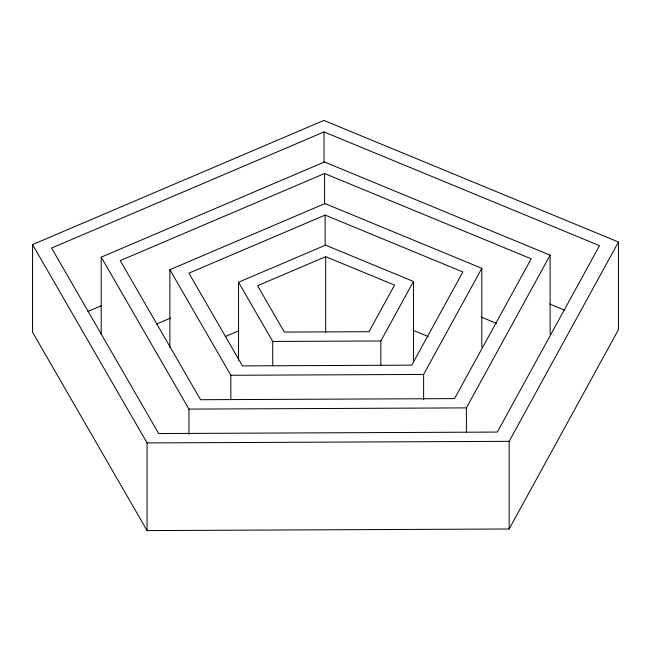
<?xml version="1.0" encoding="UTF-8"?>
<svg xmlns="http://www.w3.org/2000/svg" width="651" height="651" viewBox="0 0 651 651"><rect width="100%" height="100%" fill="white"/><g stroke="black" fill="none" stroke-linecap="round" stroke-linejoin="round"><path stroke-width="0.98" d="M380.851 365.252L380.851 340.978L413.483 281.46L325.524 245.15L238.535 282.233L238.535 360.109M423.622 399.714L423.622 374.431L481.805 268.318L324.979 203.576L169.87 269.685L169.87 347.561M466.393 432.158L466.393 407.884L550.128 255.168L324.434 161.993L101.214 257.137L101.214 334.004M509.163 528.994L509.163 441.337L618.45 242.017L323.881 120.419L32.55 244.589L32.55 332.246L147.061 530.581L509.163 528.994L618.45 329.675L618.45 242.017M324.035 131.941L51.575 248.064L158.673 433.55L497.315 432.069L599.514 245.663L324.035 131.941L324.035 162.286M324.58 173.516L120.24 260.612L200.557 399.722L454.544 398.615L531.192 258.813L324.58 173.516L324.58 203.861M87.966 311.447L101.027 305.88M325.126 215.099L188.904 273.16L242.449 365.903L411.766 365.162L462.869 271.955L325.126 215.099L325.126 245.443M156.631 323.995L170.627 318.03M325.679 256.673L257.56 285.708L284.332 332.075L368.995 331.709L394.547 285.105L325.679 256.673L325.679 332.539M225.287 336.543L238.356 330.977M238.535 282.233L272.728 341.45L380.851 340.978M169.87 269.685L230.836 375.277L423.622 374.431M101.214 257.137L188.953 409.097L466.393 407.884M32.55 244.589L147.061 442.924L509.163 441.337M549.688 303.984L564.726 310.193M481.414 317.159L496.444 323.36M413.206 330.35L428.203 336.543M550.128 255.168L550.128 334.061M481.805 268.318L481.805 347.211M413.483 281.46L413.483 360.353M272.728 341.45L272.728 365.724M230.836 375.277L230.836 399.551M188.953 409.097L188.953 434.388M147.061 442.924L147.061 530.581"/></g></svg>
